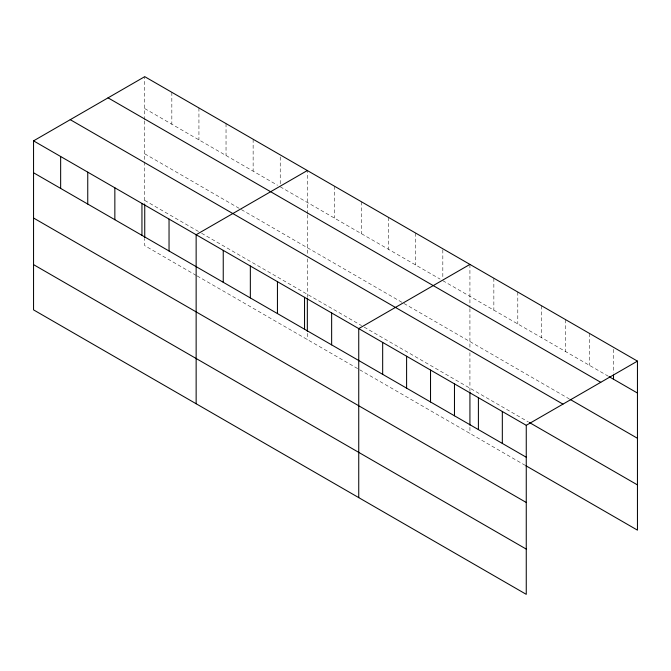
<?xml version="1.0" encoding="UTF-8"?>
<svg xmlns="http://www.w3.org/2000/svg" width="671" height="671" viewBox="0 0 671 671"><rect width="100%" height="100%" fill="white"/><g stroke="black" fill="none" stroke-linecap="round" stroke-linejoin="round"><path stroke-width="0.5" stroke-dasharray="3.35 2.52" d="M144.743 120.914L144.743 160.914M144.743 119.883L144.743 76.662M307.335 214.787L307.335 254.787M307.335 213.755L307.335 170.535M144.743 108.576L277.526 185.238M280.235 186.806L440.117 279.111M442.826 280.679L608.203 376.154M144.743 153.818L240.486 209.1M241.392 209.62L403.086 302.973M403.984 303.493L569.201 398.876M144.743 200.436L198.935 231.73M201.644 233.29L361.535 325.603M364.244 327.163L528.429 421.958M196.226 275.404L144.743 245.678L144.743 238.482M197.131 275.932L358.826 369.276M359.723 369.805L524.881 465.154M613.52 349.365L613.52 373.042M589.583 333.495L589.583 365.401M565.653 319.673L565.653 351.587M541.723 305.859L541.723 337.773M517.794 292.044L517.794 323.959M493.856 278.222L493.856 310.136M469.926 264.408L469.926 307.628M469.926 308.66L469.926 348.66M469.926 352.711L469.926 391.268M469.926 427.259L469.926 433.424M442.826 249.788L442.826 278.616M415.726 233.114L415.726 265.028M388.635 217.471L388.635 249.386M361.535 201.828L361.535 233.743M334.435 186.177L334.435 218.092M307.335 258.838L307.335 297.396M307.335 333.386L307.335 339.551M280.235 156.947L280.235 184.743M253.135 139.241L253.135 171.155M226.035 123.598L226.035 155.513M198.935 107.956L198.935 139.87M171.835 92.304L171.835 124.219M144.743 161.929L144.743 203.523"/><path stroke-width="1.01" d="M33.55 140.86L526.257 425.322L526.257 594.338L33.55 309.876L33.55 140.86L144.743 76.662L637.45 361.124L637.45 530.14L525.77 465.666M307.335 170.535L196.142 234.733L196.142 403.749M469.926 264.408L358.742 328.605L358.742 497.622M526.257 425.322L637.45 361.124M609.083 376.666L637.45 393.038M108.048 97.849L600.755 382.311M570.09 399.396L637.45 438.28M70.245 119.673L562.952 404.135M529.318 422.47L637.45 484.898M33.55 172.766L526.257 457.236M33.55 218.016L526.257 502.478M33.55 264.626L526.257 549.096M613.52 375.106L613.52 379.224M502.327 411.499L502.327 443.414M478.398 397.685L478.398 429.599M469.926 392.292L469.926 425.196M454.468 383.871L454.468 415.785M430.53 370.056L430.53 401.963M406.601 356.234L406.601 388.148M382.671 342.42L382.671 374.334M331.642 312.954L331.642 344.869M307.335 298.419L307.335 331.323M304.542 297.312L304.542 329.226M277.442 281.669L277.442 313.575M250.342 266.018L250.342 297.932M223.242 250.375L223.242 282.29M169.042 219.081L169.042 250.996M144.743 204.546L144.743 237.45M141.95 203.439L141.95 235.353M114.85 187.796L114.85 219.702M87.75 172.145L87.75 204.059M60.65 156.502L60.65 188.417"/></g></svg>
